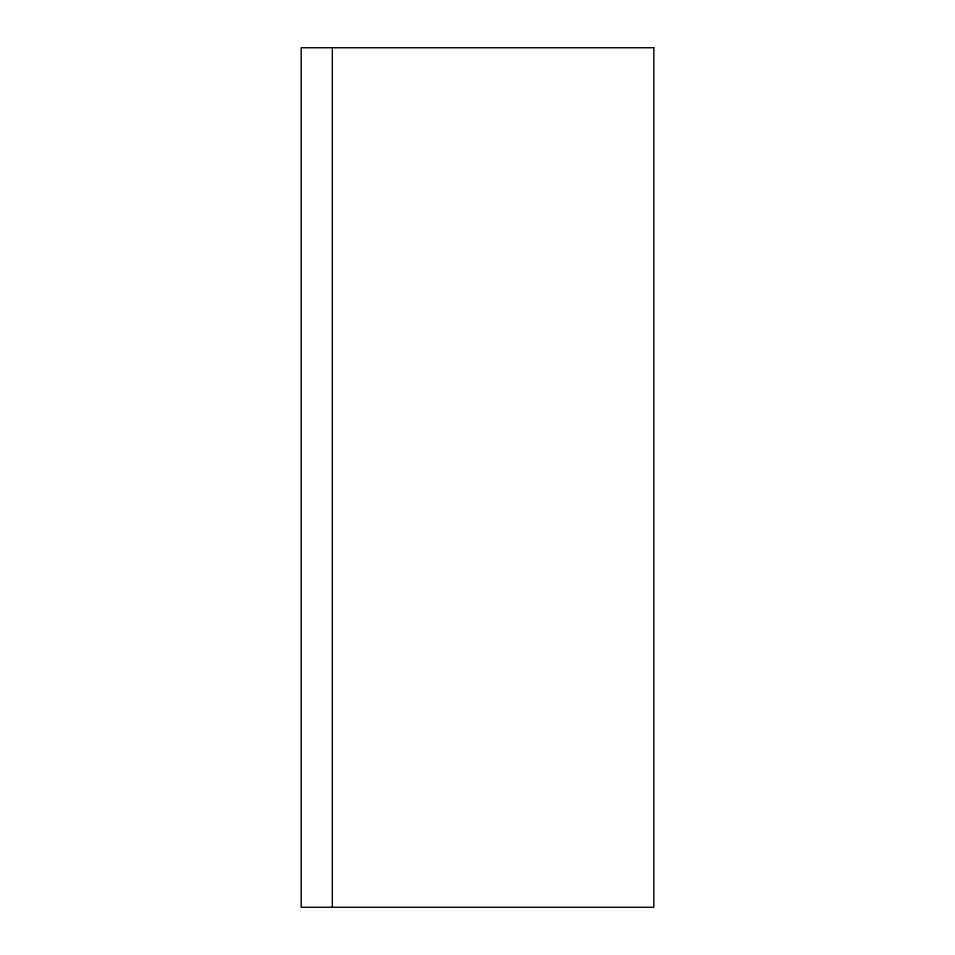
<?xml version="1.0" encoding="UTF-8"?>
<svg xmlns="http://www.w3.org/2000/svg" width="955" height="955" viewBox="0 0 955 955"><rect width="100%" height="100%" fill="white"/><g stroke="black" fill="none" stroke-linecap="round" stroke-linejoin="round"><path stroke-width="1.43" d="M332.328 47.75L332.328 907.25M653.805 47.75L301.195 47.75L301.195 907.25L653.805 907.25L653.805 47.75"/></g></svg>
